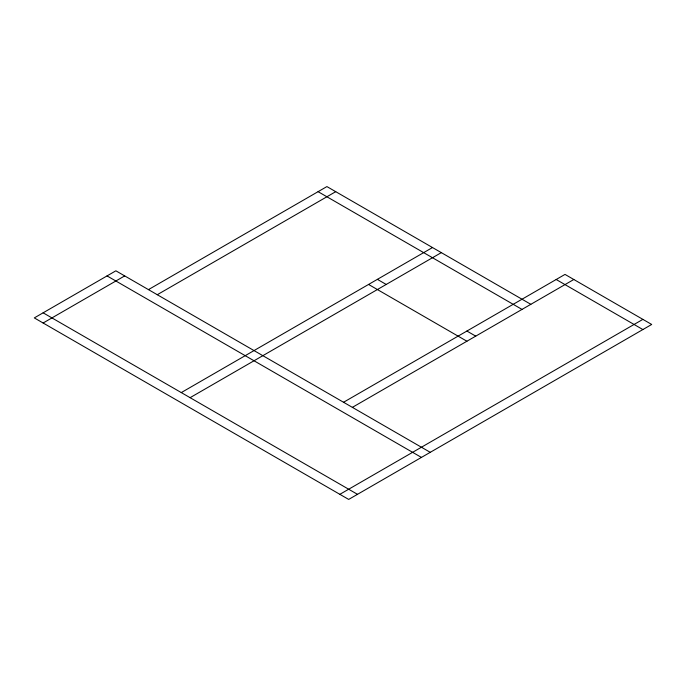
<?xml version="1.0" encoding="UTF-8"?>
<svg xmlns="http://www.w3.org/2000/svg" width="686" height="686" viewBox="0 0 686 686"><rect width="100%" height="100%" fill="white"/><g stroke="black" fill="none" stroke-linecap="round" stroke-linejoin="round"><path stroke-width="1.03" d="M43.115 323.003L124.689 275.909M148.442 289.621L326.905 186.583L530.835 304.318M157.266 294.714L335.728 191.677M181.276 392.581L432.489 247.543M190.091 397.674L441.312 252.637M343.549 402.262L565.007 274.409L651.7 324.461L348.677 499.417L34.3 317.91L115.874 270.816L430.251 452.323M352.372 407.355L573.822 279.502M339.862 494.323L642.885 319.376M556.183 279.502L642.885 329.554M318.09 191.677L522.012 309.412M377.386 279.356L386.201 284.45M466.909 331.046L475.732 336.14M368.571 284.45L466.909 341.225M107.05 275.909L421.427 457.408M43.115 312.816L357.492 494.323"/></g></svg>
